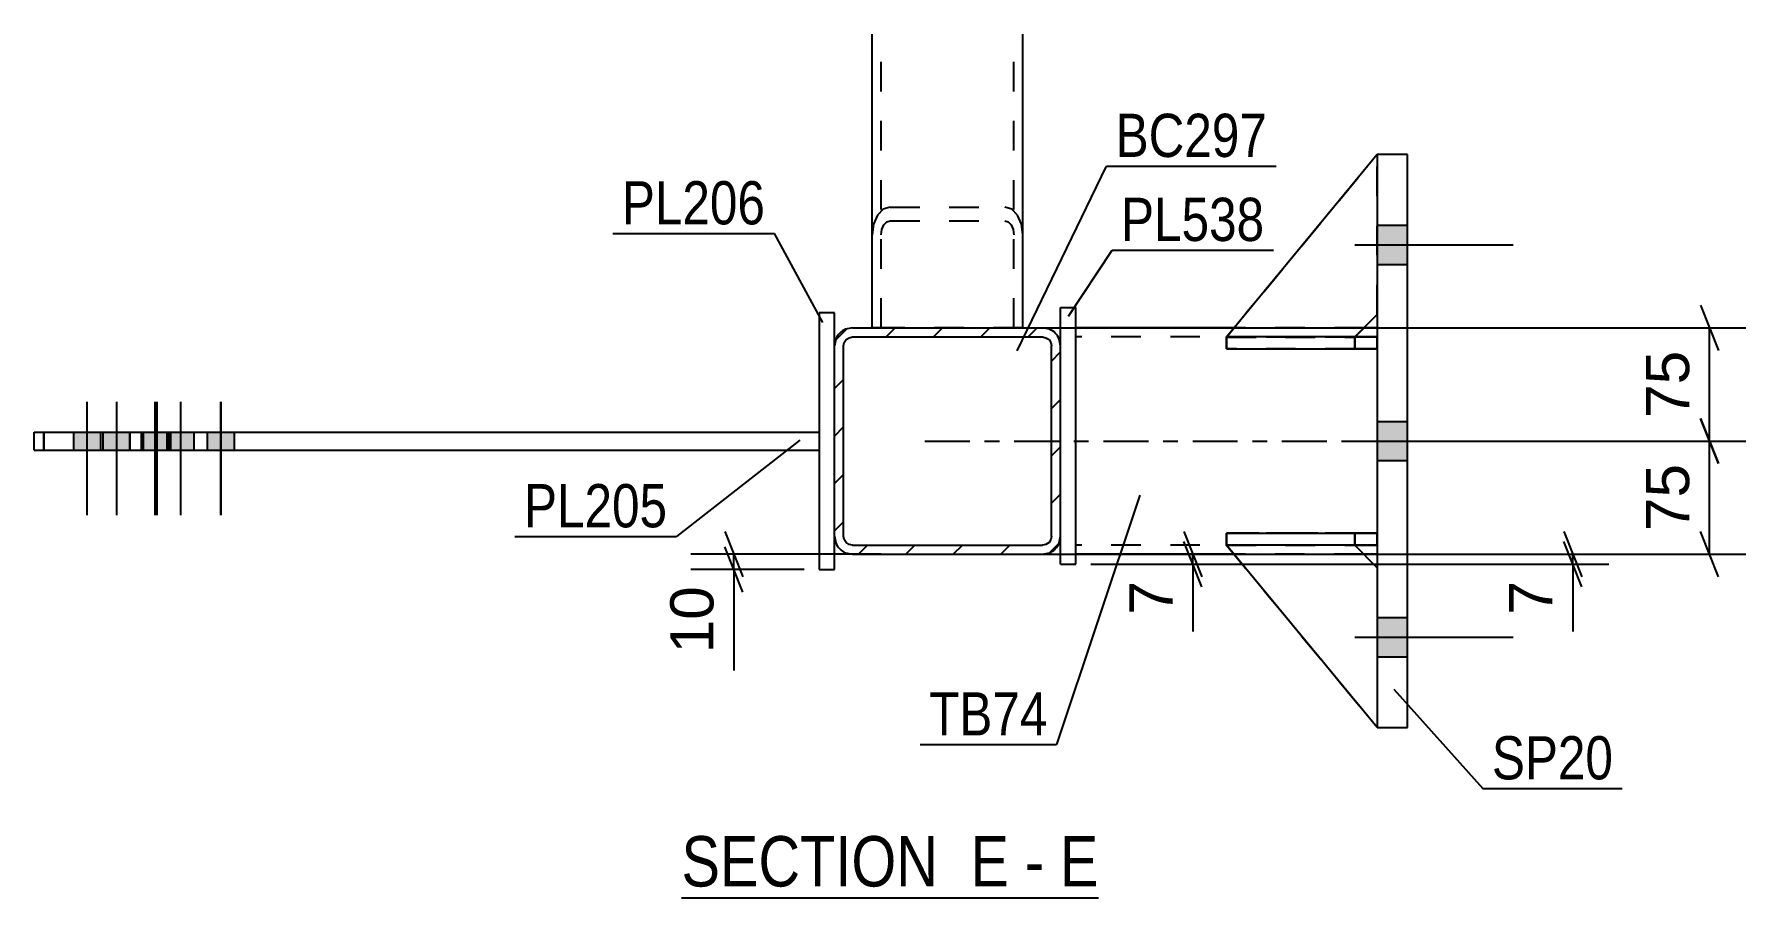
# Model space of a CAD drawing. Header units: millimetres. Extents: x 0 to 1189, y 0 to 841.
# Drawn here: x 955.3 to 1068.8, y 565.4 to 622.6 of the extents above; entities that cross this region are included whole.
import ezdxf

# ---------------------------------------------------------------- set-up
doc = ezdxf.new("R2010")
doc.units = ezdxf.units.MM
doc.linetypes.add('DXK_LINE_DOT2', pattern=[3.9198, 1.9599, -1.9599])
doc.linetypes.add('DXK_LINE_DOT3', pattern=[5.9187, 2.979, -0.9799, 0.9799, -0.9799])
doc.styles.add('Arial', font='ARIAL.TTF', dxfattribs={"height": 0.2})
doc.styles.add('Arial Narrow', font='ARIALN.TTF', dxfattribs={"height": 0.2})

# ---------------------------------------------------------------- blocks, each defined once
blk = doc.blocks.new('Unknown-203770571-14 - 40604')
at = {"color": 6, "linetype": 'Continuous'}
blk.add_line((998.19, 565.36), (1025.84, 565.36), dxfattribs=at)
at = {"color": 0, "linetype": 'Continuous'}
for points in [[(1016.3, 566.11), (1016.3, 569.61), (998.19, 569.61), (998.19, 566.11)], [(1019.91, 566.11), (1019.91, 569.61), (1017.35, 569.61), (1017.35, 566.11)], [(1022.23, 566.11), (1022.23, 569.61), (1020.96, 569.61), (1020.96, 566.11)], [(1025.84, 566.11), (1025.84, 569.61), (1023.28, 569.61), (1023.28, 566.11)]]:
    blk.add_wipeout(points, dxfattribs=at)
at = {"color": 7, "linetype": 'Continuous', "style": 'Arial Narrow'}
for s, p in [('SECTION ', (998.19, 566.11)), ('E', (1017.35, 566.11)), ('E', (1023.28, 566.11)), ('-', (1020.96, 566.11))]:
    blk.add_text(s, height=3.34, dxfattribs=at).set_placement(p)
blk = doc.blocks.new('Part-203770571-40608 - 40604')
at = {"color": 2, "linetype": 'Continuous'}
for p, q in [((1010.83, 603.14), (1010.83, 622.6)), ((1020.83, 603.14), (1020.83, 622.6))]:
    blk.add_line(p, q, dxfattribs=at)
at = {"color": 7, "linetype": 'DXK_LINE_DOT2'}
for p, q in [((1011.43, 603.14), (1011.43, 622.6)), ((1020.23, 603.14), (1020.23, 622.6)), ((1010.93, 603.14), (1010.83, 603.14)), ((1010.83, 603.14), (1010.93, 603.14)), ((1020.83, 603.14), (1010.93, 603.14))]:
    blk.add_line(p, q, dxfattribs=at)
blk = doc.blocks.new('Part-203770571-40605 - 40604')
at = {"color": 7, "linetype": 'DXK_LINE_DOT2'}
for p, q in [((1010.83, 603.14), (1010.83, 622.6)), ((1011.43, 603.14), (1011.43, 622.6)), ((1020.23, 603.14), (1020.23, 622.6)), ((1020.83, 603.14), (1020.83, 622.6)), ((1011.19, 610.61), (1010.93, 610.01)), ((1011.57, 611.01), (1011.19, 610.61)), ((1012.03, 611.15), (1011.57, 611.01)), ((1012.03, 611.15), (1019.63, 611.15)), ((1020.09, 611.01), (1019.63, 611.15)), ((1020.48, 610.61), (1020.09, 611.01)), ((1020.74, 610.01), (1020.48, 610.61)), ((1010.93, 610.01), (1010.83, 609.31)), ((1011.43, 609.31), (1011.48, 609.66)), ((1011.48, 609.66), (1011.61, 609.96)), ((1011.61, 609.96), (1011.8, 610.16)), ((1011.8, 610.16), (1012.03, 610.23)), ((1012.03, 610.23), (1019.63, 610.23)), ((1019.63, 610.23), (1019.86, 610.16)), ((1019.86, 610.16), (1020.06, 609.96)), ((1020.06, 609.96), (1020.19, 609.66)), ((1020.19, 609.66), (1020.23, 609.31)), ((1020.83, 609.31), (1020.74, 610.01)), ((1011.8, 603.14), (1010.83, 603.14)), ((1020.83, 603.14), (1011.8, 603.14))]:
    blk.add_line(p, q, dxfattribs=at)
blk = doc.blocks.new('Part-203770571-40669 - 40604')
at = {"color": 2, "linetype": 'Continuous'}
for p, q in [((1046.33, 614.64), (1044.33, 614.64)), ((1044.33, 614.64), (1044.33, 576.64)), ((1046.33, 576.64), (1046.33, 614.64)), ((1044.33, 576.64), (1046.33, 576.64))]:
    blk.add_line(p, q, dxfattribs=at)
blk = doc.blocks.new('Part-203770571-40645 - 40604')
at = {"color": 2, "linetype": 'Continuous'}
for p, q in [((1008.33, 604.13), (1007.33, 604.13)), ((1007.33, 604.13), (1007.33, 587.13)), ((1008.33, 601.94), (1008.33, 604.13)), ((1008.33, 587.13), (1008.33, 589.34)), ((1007.33, 587.13), (1008.33, 587.13))]:
    blk.add_line(p, q, dxfattribs=at)
at = {"color": 7, "linetype": 'DXK_LINE_DOT2'}
blk.add_line((1008.33, 589.34), (1008.33, 601.94), dxfattribs=at)
blk = doc.blocks.new('Part-203770571-40620 - 40604')
at = {"linetype": 'Continuous'}
h = blk.add_hatch(dxfattribs=at)
h.set_pattern_fill('', scale=0.7, style=0, pattern_type=0)
h.set_pattern_definition([(45, (1022.5932, 588.2319), (-1.57154, 1.57154), [])])
h.paths.add_polyline_path([(1022.13, 588.14), (1022.59, 588.23), (1022.98, 588.49), (1023.24, 588.88), (1023.33, 589.34), (1023.33, 601.94), (1023.24, 602.4), (1022.98, 602.79), (1022.59, 603.05), (1022.13, 603.14), (1009.53, 603.14), (1009.07, 603.05), (1008.69, 602.79), (1008.43, 602.4), (1008.33, 601.94), (1008.33, 589.34), (1008.43, 588.88), (1008.69, 588.49), (1009.07, 588.23), (1009.53, 588.14)])
h.paths.add_polyline_path([(1009.53, 588.74), (1009.3, 588.79), (1009.11, 588.92), (1008.98, 589.11), (1008.93, 589.34), (1008.93, 601.94), (1008.98, 602.17), (1009.11, 602.36), (1009.3, 602.49), (1009.53, 602.54), (1022.13, 602.54), (1022.36, 602.49), (1022.56, 602.36), (1022.69, 602.17), (1022.73, 601.94), (1022.73, 589.34), (1022.69, 589.11), (1022.56, 588.92), (1022.36, 588.79), (1022.13, 588.74)])
at = {"color": 2, "linetype": 'Continuous'}
for p, q in [((1009.53, 603.14), (1009.07, 603.05)), ((1009.53, 603.14), (1022.13, 603.14)), ((1022.59, 603.05), (1022.13, 603.14)), ((1008.43, 602.4), (1008.33, 601.94)), ((1008.33, 589.34), (1008.33, 601.94)), ((1008.93, 601.94), (1008.98, 602.17)), ((1008.93, 589.34), (1008.93, 601.94)), ((1008.98, 602.17), (1009.11, 602.36)), ((1009.11, 602.36), (1009.3, 602.49)), ((1009.3, 602.49), (1009.53, 602.54)), ((1009.53, 602.54), (1022.13, 602.54)), ((1022.13, 602.54), (1022.36, 602.49)), ((1022.36, 602.49), (1022.56, 602.36)), ((1022.56, 602.36), (1022.69, 602.17)), ((1022.69, 602.17), (1022.73, 601.94)), ((1022.73, 589.34), (1022.73, 601.94)), ((1023.33, 601.94), (1023.24, 602.4)), ((1023.33, 589.34), (1023.33, 601.94)), ((1008.33, 589.34), (1008.43, 588.88)), ((1008.98, 589.11), (1008.93, 589.34)), ((1009.11, 588.92), (1008.98, 589.11)), ((1022.69, 589.11), (1022.56, 588.92)), ((1022.73, 589.34), (1022.69, 589.11)), ((1023.24, 588.88), (1023.33, 589.34)), ((1009.07, 588.23), (1009.53, 588.14)), ((1009.3, 588.79), (1009.11, 588.92)), ((1009.53, 588.74), (1009.3, 588.79)), ((1009.53, 588.74), (1022.13, 588.74)), ((1009.53, 588.14), (1022.13, 588.14)), ((1022.36, 588.79), (1022.13, 588.74)), ((1022.13, 588.14), (1022.59, 588.23)), ((1022.56, 588.92), (1022.36, 588.79))]:
    blk.add_line(p, q, dxfattribs=at)
at = {"color": 7, "linetype": 'DXK_LINE_DOT3'}
blk.add_line((1015.83, 595.64), (1015.83, 595.64), dxfattribs=at)
at = {"color": 2, "linetype": 'Continuous'}
for centre, start, end in [((1009.53, 601.94), 112.5, 157.5), ((1022.13, 601.94), 22.5, 67.5), ((1009.53, 589.34), 202.5, 247.5), ((1022.13, 589.34), 292.5, 337.5)]:
    blk.add_arc(centre, 1.2, start, end, dxfattribs=at)
blk = doc.blocks.new('Part-203770571-40667 - 40604')
at = {"color": 2, "linetype": 'Continuous'}
for p, q in [((1034.84, 603.14), (1024.33, 603.14)), ((1044.33, 603.14), (1043.44, 603.14)), ((1034.82, 588.14), (1024.33, 588.14)), ((1044.33, 588.14), (1043.43, 588.14))]:
    blk.add_line(p, q, dxfattribs=at)
at = {"color": 7, "linetype": 'DXK_LINE_DOT2'}
for p, q in [((1024.33, 588.14), (1024.33, 603.14)), ((1043.44, 603.14), (1034.84, 603.14)), ((1044.33, 603.14), (1044.33, 588.14)), ((1044.33, 602.54), (1024.33, 602.54)), ((1044.33, 588.74), (1024.33, 588.74)), ((1043.43, 588.14), (1034.82, 588.14))]:
    blk.add_line(p, q, dxfattribs=at)
at = {"color": 7, "linetype": 'DXK_LINE_DOT3'}
blk.add_line((1014.33, 595.64), (1054.33, 595.64), dxfattribs=at)
blk = doc.blocks.new('Part-203770571-40737 - 40604')
at = {"color": 2, "linetype": 'Continuous'}
for p, q in [((1023.33, 604.48), (1024.33, 604.48)), ((1023.33, 601.94), (1023.33, 604.48)), ((1024.33, 587.48), (1024.33, 604.48)), ((1023.33, 587.48), (1023.33, 589.34)), ((1023.33, 587.48), (1024.33, 587.48))]:
    blk.add_line(p, q, dxfattribs=at)
at = {"color": 7, "linetype": 'DXK_LINE_DOT2'}
for p, q in [((1023.33, 604.48), (1024.33, 604.48)), ((1023.33, 589.34), (1023.33, 601.94)), ((1023.33, 587.48), (1024.33, 587.48))]:
    blk.add_line(p, q, dxfattribs=at)
blk = doc.blocks.new('Part-203770571-40713 - 40604')
at = {"color": 2, "linetype": 'Continuous'}
for p, q in [((955.27, 596.23), (1007.33, 596.23)), ((955.27, 595.03), (955.27, 596.23)), ((955.91, 595.03), (955.91, 596.23)), ((961.6, 596.23), (961.6, 595.03)), ((1007.33, 596.23), (1007.33, 595.03)), ((955.27, 595.03), (1007.33, 595.03))]:
    blk.add_line(p, q, dxfattribs=at)
at = {"color": 7, "linetype": 'DXK_LINE_DOT2'}
for p, q in [((955.92, 595.03), (955.92, 596.23)), ((961.6, 595.03), (961.6, 596.23))]:
    blk.add_line(p, q, dxfattribs=at)
blk = doc.blocks.new('Part-203770571-40738 - 40604')
at = {"color": 7, "linetype": 'DXK_LINE_DOT2'}
for p, q in [((1034.33, 588.73), (1042.83, 588.73)), ((1044.33, 576.64), (1034.33, 588.73)), ((1034.33, 588.73), (1034.33, 588.73)), ((1042.83, 588.73), (1034.33, 588.73)), ((1034.33, 588.73), (1044.33, 576.64)), ((1042.83, 588.73), (1044.33, 587.23)), ((1042.83, 588.73), (1042.83, 588.73)), ((1042.83, 588.73), (1044.33, 587.23)), ((1044.33, 587.23), (1044.33, 576.64))]:
    blk.add_line(p, q, dxfattribs=at)
blk = doc.blocks.new('Part-203770571-40739 - 40604')
at = {"color": 2, "linetype": 'Continuous'}
for p, q in [((1034.33, 588.73), (1034.33, 588.73)), ((1042.83, 588.73), (1034.33, 588.73)), ((1044.33, 576.64), (1034.33, 588.73)), ((1042.83, 588.73), (1042.83, 588.73)), ((1042.83, 588.73), (1044.33, 587.23))]:
    blk.add_line(p, q, dxfattribs=at)
at = {"color": 7, "linetype": 'DXK_LINE_DOT2'}
for p, q in [((1034.33, 588.73), (1042.83, 588.73)), ((1044.33, 576.64), (1034.33, 588.73)), ((1042.83, 588.73), (1044.33, 587.23)), ((1044.33, 587.23), (1044.33, 576.64))]:
    blk.add_line(p, q, dxfattribs=at)
blk = doc.blocks.new('Part-203770571-40740 - 40604')
at = {"color": 7, "linetype": 'DXK_LINE_DOT2'}
for p, q in [((1044.33, 614.64), (1034.33, 602.53)), ((1034.33, 602.53), (1044.33, 614.64)), ((1044.33, 604.03), (1044.33, 614.64)), ((1042.83, 602.53), (1044.33, 604.03)), ((1042.83, 602.53), (1044.33, 604.03)), ((1034.33, 602.53), (1042.83, 602.53)), ((1034.33, 602.53), (1034.33, 602.53)), ((1042.83, 602.53), (1034.33, 602.53)), ((1042.83, 602.53), (1042.83, 602.53))]:
    blk.add_line(p, q, dxfattribs=at)
blk = doc.blocks.new('Part-203770571-40741 - 40604')
at = {"color": 2, "linetype": 'Continuous'}
for p, q in [((1044.33, 614.64), (1034.33, 602.53)), ((1044.33, 614.64), (1044.33, 614.64)), ((1044.33, 614.64), (1044.33, 614.64)), ((1042.84, 602.54), (1044.33, 604.03)), ((1035.58, 602.53), (1034.33, 602.53)), ((1034.33, 602.53), (1034.33, 602.53))]:
    blk.add_line(p, q, dxfattribs=at)
at = {"color": 7, "linetype": 'DXK_LINE_DOT2'}
for p, q in [((1044.33, 614.64), (1034.33, 602.53)), ((1044.33, 604.03), (1044.33, 614.64)), ((1042.83, 602.53), (1044.33, 604.03)), ((1042.83, 602.53), (1034.33, 602.53)), ((1042.83, 602.53), (1035.58, 602.53)), ((1042.83, 602.53), (1042.84, 602.54)), ((1042.83, 602.53), (1042.83, 602.53))]:
    blk.add_line(p, q, dxfattribs=at)
blk = doc.blocks.new('Part-203770571-40742 - 40604')
at = {"color": 7, "linetype": 'DXK_LINE_DOT2'}
for p, q in [((1034.33, 588.74), (1034.33, 589.54)), ((1034.33, 589.54), (1042.83, 589.54)), ((1044.33, 589.54), (1034.33, 589.54)), ((1042.83, 588.74), (1042.83, 589.54)), ((1042.83, 589.54), (1044.33, 589.54)), ((1044.33, 588.74), (1044.33, 589.54)), ((1044.33, 588.74), (1044.33, 589.54)), ((1044.33, 589.54), (1044.33, 589.54)), ((1042.83, 588.74), (1034.33, 588.74)), ((1034.33, 588.74), (1044.33, 588.74)), ((1044.33, 588.74), (1042.83, 588.74)), ((1044.33, 588.74), (1044.33, 588.74))]:
    blk.add_line(p, q, dxfattribs=at)
blk = doc.blocks.new('Part-203770571-40743 - 40604')
at = {"color": 7, "linetype": 'DXK_LINE_DOT2'}
for p, q in [((1034.33, 601.74), (1034.33, 602.54)), ((1034.33, 602.54), (1042.83, 602.54)), ((1044.33, 602.54), (1034.33, 602.54)), ((1042.83, 601.74), (1034.33, 601.74)), ((1034.33, 601.74), (1044.33, 601.74)), ((1042.83, 601.74), (1042.83, 602.54)), ((1042.83, 602.54), (1044.33, 602.54)), ((1044.33, 601.74), (1042.83, 601.74)), ((1044.33, 601.74), (1044.33, 602.54)), ((1044.33, 601.74), (1044.33, 602.54)), ((1044.33, 602.54), (1044.33, 602.54)), ((1044.33, 601.74), (1044.33, 601.74))]:
    blk.add_line(p, q, dxfattribs=at)
blk = doc.blocks.new('Part-203770571-40744 - 40604')
at = {"color": 2, "linetype": 'Continuous'}
for p, q in [((1034.33, 589.54), (1044.33, 589.54)), ((1034.33, 589.54), (1034.33, 588.74)), ((1044.33, 589.54), (1044.33, 589.54)), ((1044.33, 588.74), (1044.33, 589.54)), ((1044.33, 588.74), (1034.33, 588.74))]:
    blk.add_line(p, q, dxfattribs=at)
at = {"color": 7, "linetype": 'DXK_LINE_DOT2'}
for p, q in [((1042.83, 589.54), (1034.33, 589.54)), ((1044.33, 589.54), (1042.83, 589.54)), ((1042.83, 589.54), (1042.83, 588.74)), ((1044.33, 589.54), (1044.33, 589.54)), ((1034.33, 588.74), (1042.83, 588.74)), ((1042.83, 588.74), (1044.33, 588.74))]:
    blk.add_line(p, q, dxfattribs=at)
blk = doc.blocks.new('Part-203770571-40745 - 40604')
at = {"color": 2, "linetype": 'Continuous'}
for p, q in [((1034.34, 602.54), (1034.33, 602.54)), ((1034.33, 602.54), (1034.33, 601.74)), ((1034.33, 601.74), (1044.33, 601.74)), ((1044.33, 602.54), (1035.58, 602.54)), ((1044.33, 602.54), (1044.33, 602.54)), ((1044.33, 602.54), (1044.33, 601.74))]:
    blk.add_line(p, q, dxfattribs=at)
at = {"color": 7, "linetype": 'DXK_LINE_DOT2'}
for p, q in [((1034.33, 601.74), (1042.83, 601.74)), ((1035.58, 602.54), (1034.34, 602.54)), ((1042.83, 602.54), (1034.34, 602.54)), ((1042.83, 602.54), (1044.33, 602.54)), ((1042.83, 602.54), (1042.83, 601.74)), ((1042.83, 601.74), (1044.33, 601.74)), ((1044.33, 602.54), (1044.33, 602.54))]:
    blk.add_line(p, q, dxfattribs=at)
blk = doc.blocks.new('Bolt-203770571-40784 - 40604')
at = {"linetype": 'Continuous'}
for points in [[(1046.33, 607.34), (1046.33, 609.94), (1044.33, 609.94), (1044.33, 607.34)], [(1046.33, 607.34), (1046.33, 609.94), (1044.33, 609.94), (1044.33, 607.34)], [(1046.33, 607.34), (1046.33, 609.94), (1044.33, 609.94), (1044.33, 607.34)], [(1046.33, 594.34), (1046.33, 596.94), (1044.33, 596.94), (1044.33, 594.34)], [(1046.33, 594.34), (1046.33, 596.94), (1044.33, 596.94), (1044.33, 594.34)], [(1046.33, 581.34), (1046.33, 583.94), (1044.33, 583.94), (1044.33, 581.34)], [(1046.33, 581.34), (1046.33, 583.94), (1044.33, 583.94), (1044.33, 581.34)], [(1046.33, 581.34), (1046.33, 583.94), (1044.33, 583.94), (1044.33, 581.34)]]:
    blk.add_hatch(color=1, dxfattribs=at).paths.add_polyline_path(points)
at = {"color": 1, "linetype": 'Continuous'}
for p, q in [((1044.33, 609.94), (1046.33, 609.94)), ((1044.33, 609.94), (1046.33, 609.94)), ((1044.33, 609.94), (1046.33, 609.94)), ((1042.83, 608.64), (1053.33, 608.64)), ((1042.83, 608.64), (1053.33, 608.64)), ((1042.83, 608.64), (1053.33, 608.64)), ((1044.33, 607.34), (1046.33, 607.34)), ((1044.33, 607.34), (1046.33, 607.34)), ((1044.33, 607.34), (1046.33, 607.34)), ((1044.33, 596.94), (1046.33, 596.94)), ((1044.33, 596.94), (1046.33, 596.94)), ((1042.83, 595.64), (1053.33, 595.64)), ((1042.83, 595.64), (1053.33, 595.64)), ((1044.33, 594.34), (1046.33, 594.34)), ((1044.33, 594.34), (1046.33, 594.34)), ((1044.33, 583.94), (1046.33, 583.94)), ((1044.33, 583.94), (1046.33, 583.94)), ((1044.33, 583.94), (1046.33, 583.94)), ((1042.83, 582.64), (1053.33, 582.64)), ((1042.83, 582.64), (1053.33, 582.64)), ((1042.83, 582.64), (1053.33, 582.64)), ((1044.33, 581.34), (1046.33, 581.34)), ((1044.33, 581.34), (1046.33, 581.34)), ((1044.33, 581.34), (1046.33, 581.34))]:
    blk.add_line(p, q, dxfattribs=at)
blk = doc.blocks.new('Bolt-203770571-40836 - 40604')
at = {"linetype": 'Continuous'}
for points in [[(961.62, 596.23), (959.82, 596.23), (959.82, 595.03), (961.62, 595.03)], [(964.3, 596.23), (962.5, 596.23), (962.5, 595.03), (964.3, 595.03)], [(965.86, 596.23), (964.06, 596.23), (964.06, 595.03), (965.86, 595.03)], [(968.54, 596.23), (966.74, 596.23), (966.74, 595.03), (968.54, 595.03)]]:
    blk.add_hatch(color=1, dxfattribs=at).paths.add_polyline_path(points)
at = {"color": 1, "linetype": 'Continuous'}
for p, q in [((960.72, 598.23), (960.72, 590.73)), ((963.4, 598.23), (963.4, 590.73)), ((964.96, 598.23), (964.96, 590.73)), ((967.64, 598.23), (967.64, 590.73)), ((959.82, 596.23), (959.82, 595.03)), ((961.62, 596.23), (961.62, 595.03)), ((962.5, 596.23), (962.5, 595.03)), ((964.06, 596.23), (964.06, 595.03)), ((964.3, 596.23), (964.3, 595.03)), ((965.86, 596.23), (965.86, 595.03)), ((966.74, 596.23), (966.74, 595.03)), ((968.54, 596.23), (968.54, 595.03))]:
    blk.add_line(p, q, dxfattribs=at)
blk = doc.blocks.new('Bolt-203770571-40837 - 40604')
at = {"linetype": 'Continuous'}
for points in [[(959.67, 596.23), (957.87, 596.23), (957.87, 595.03), (959.67, 595.03)], [(959.67, 596.23), (957.87, 596.23), (957.87, 595.03), (959.67, 595.03)], [(964.17, 596.23), (962.37, 596.23), (962.37, 595.03), (964.17, 595.03)], [(964.17, 596.23), (962.37, 596.23), (962.37, 595.03), (964.17, 595.03)]]:
    blk.add_hatch(color=1, dxfattribs=at).paths.add_polyline_path(points)
at = {"color": 1, "linetype": 'Continuous'}
for p, q in [((958.77, 598.23), (958.77, 590.73)), ((958.77, 598.23), (958.77, 590.73)), ((963.27, 598.23), (963.27, 590.73)), ((963.27, 598.23), (963.27, 590.73)), ((957.87, 596.23), (957.87, 595.03)), ((957.87, 596.23), (957.87, 595.03)), ((959.67, 596.23), (959.67, 595.03)), ((959.67, 596.23), (959.67, 595.03)), ((962.37, 596.23), (962.37, 595.03)), ((962.37, 596.23), (962.37, 595.03)), ((964.17, 596.23), (964.17, 595.03)), ((964.17, 596.23), (964.17, 595.03))]:
    blk.add_line(p, q, dxfattribs=at)
blk = doc.blocks.new('Bolt-203770571-40838 - 40604')
at = {"linetype": 'Continuous'}
for points in [[(961.62, 596.23), (959.82, 596.23), (959.82, 595.03), (961.62, 595.03)], [(964.29, 596.23), (962.49, 596.23), (962.49, 595.03), (964.29, 595.03)], [(965.86, 596.23), (964.06, 596.23), (964.06, 595.03), (965.86, 595.03)], [(968.53, 596.23), (966.73, 596.23), (966.73, 595.03), (968.53, 595.03)]]:
    blk.add_hatch(color=1, dxfattribs=at).paths.add_polyline_path(points)
at = {"color": 1, "linetype": 'Continuous'}
for p, q in [((960.72, 598.23), (960.72, 590.73)), ((963.39, 598.23), (963.39, 590.73)), ((964.96, 598.23), (964.96, 590.73)), ((967.63, 598.23), (967.63, 590.73)), ((959.82, 596.23), (959.82, 595.03)), ((961.62, 596.23), (961.62, 595.03)), ((962.49, 596.23), (962.49, 595.03)), ((964.06, 596.23), (964.06, 595.03)), ((964.29, 596.23), (964.29, 595.03)), ((965.86, 596.23), (965.86, 595.03)), ((966.73, 596.23), (966.73, 595.03)), ((968.53, 596.23), (968.53, 595.03))]:
    blk.add_line(p, q, dxfattribs=at)
blk = doc.blocks.new('StraightDimension-203770571-40997 - 40604')
at = {"color": 7, "linetype": 'Continuous'}
for p, q in [((1056.69, 589.64), (1057.89, 586.64)), ((1045.33, 588.14), (1059.69, 588.14)), ((1057.89, 585.98), (1056.69, 588.98)), ((1057.29, 587.48), (1057.29, 588.14)), ((1025.33, 587.48), (1059.69, 587.48)), ((1057.29, 587.48), (1057.29, 583.01)), ((1057.29, 587.48), (1057.29, 583.01))]:
    blk.add_line(p, q, dxfattribs=at)
at = {"color": 0}
blk.add_wipeout([(1056.54, 586.95), (1052.34, 586.95), (1052.34, 583.53), (1056.54, 583.53)], dxfattribs=at)
at = {"color": 3, "style": 'Arial'}
blk.add_text('7', height=2.87, rotation=90.0002, dxfattribs=at).set_placement((1055.94, 584.13))
blk = doc.blocks.new('StraightDimension-203770571-40985 - 40604')
at = {"color": 7, "linetype": 'Continuous'}
for p, q in [((1031.5, 589.64), (1032.7, 586.64)), ((1021.56, 588.14), (1034.5, 588.14)), ((1032.7, 585.98), (1031.5, 588.98)), ((1032.1, 587.48), (1032.1, 588.14)), ((1025.33, 587.48), (1034.5, 587.48)), ((1032.1, 587.48), (1032.1, 583.01)), ((1032.1, 587.48), (1032.1, 583.01))]:
    blk.add_line(p, q, dxfattribs=at)
at = {"color": 0}
blk.add_wipeout([(1031.35, 586.95), (1027.15, 586.95), (1027.15, 583.53), (1031.35, 583.53)], dxfattribs=at)
at = {"color": 3, "style": 'Arial'}
blk.add_text('7', height=2.87, rotation=90.0002, dxfattribs=at).set_placement((1030.75, 584.13))
blk = doc.blocks.new('StraightDimension-203770571-41009 - 40604')
at = {"color": 7, "linetype": 'Continuous'}
for p, q in [((1065.76, 604.64), (1066.96, 601.64)), ((1022.15, 603.14), (1068.76, 603.14)), ((1066.36, 595.64), (1066.36, 603.14)), ((1066.96, 594.14), (1065.76, 597.14)), ((1047.33, 595.64), (1068.76, 595.64))]:
    blk.add_line(p, q, dxfattribs=at)
at = {"color": 0}
blk.add_wipeout([(1065.61, 602.21), (1061.41, 602.21), (1061.41, 596.57), (1065.61, 596.57)], dxfattribs=at)
at = {"color": 3, "style": 'Arial'}
blk.add_text('75', height=2.865, rotation=90.0002, dxfattribs=at).set_placement((1065.01, 597.17))
blk = doc.blocks.new('StraightDimension-203770571-41010 - 40604')
at = {"color": 7, "linetype": 'Continuous'}
for p, q in [((1065.76, 597.14), (1066.96, 594.14)), ((1047.33, 595.64), (1068.76, 595.64)), ((1066.36, 588.14), (1066.36, 595.64)), ((1066.96, 586.64), (1065.76, 589.64)), ((1021.83, 588.14), (1068.76, 588.14))]:
    blk.add_line(p, q, dxfattribs=at)
at = {"color": 0}
blk.add_wipeout([(1065.61, 594.71), (1061.41, 594.71), (1061.41, 589.07), (1065.61, 589.07)], dxfattribs=at)
at = {"color": 3, "style": 'Arial'}
blk.add_text('75', height=2.865, rotation=90.0002, dxfattribs=at).set_placement((1065.01, 589.67))
blk = doc.blocks.new('StraightDimension-203770571-41086 - 40604')
at = {"color": 7, "linetype": 'Continuous'}
for p, q in [((1001.06, 589.64), (1002.26, 586.64)), ((1011.42, 588.14), (998.81, 588.14)), ((1002.26, 585.63), (1001.06, 588.63)), ((1001.66, 587.13), (1001.66, 588.14)), ((1006.33, 587.13), (998.81, 587.13)), ((1001.66, 587.13), (1001.66, 580.43)), ((1001.66, 587.13), (1001.66, 580.43))]:
    blk.add_line(p, q, dxfattribs=at)
at = {"color": 0}
blk.add_wipeout([(1000.91, 586.61), (996.71, 586.61), (996.71, 580.96), (1000.91, 580.96)], dxfattribs=at)
at = {"color": 3, "style": 'Arial'}
blk.add_text('10', height=2.865, rotation=90.0002, dxfattribs=at).set_placement((1000.31, 581.56))
blk = doc.blocks.new('Mark-203770571-41060 - 40604')
at = {"color": 30, "linetype": 'Continuous'}
for p, q in [((1045.42, 579.19), (1051.33, 572.61)), ((1051.33, 572.61), (1060.57, 572.61))]:
    blk.add_line(p, q, dxfattribs=at)
at = {"color": 0}
blk.add_wipeout([(1059.97, 573.21), (1059.97, 576.21), (1051.93, 576.21), (1051.93, 573.21)], dxfattribs=at)
blk.add_wipeout([(1059.97, 573.21), (1059.97, 576.21), (1051.93, 576.21), (1051.93, 573.21)], dxfattribs=at)
at = {"color": 3, "style": 'Arial Narrow'}
blk.add_text('SP20', height=2.863, dxfattribs=at).set_placement((1051.93, 573.21))
blk = doc.blocks.new('Mark-203770571-41053 - 40604')
at = {"color": 30, "linetype": 'Continuous'}
for p, q in [((1023.85, 603.92), (1026.74, 608.3)), ((1026.74, 608.3), (1037.44, 608.3))]:
    blk.add_line(p, q, dxfattribs=at)
at = {"color": 0}
blk.add_wipeout([(1036.84, 608.9), (1036.84, 611.9), (1027.34, 611.9), (1027.34, 608.9)], dxfattribs=at)
blk.add_wipeout([(1036.84, 608.9), (1036.84, 611.9), (1027.34, 611.9), (1027.34, 608.9)], dxfattribs=at)
at = {"color": 3, "style": 'Arial Narrow'}
blk.add_text('PL538', height=2.863, dxfattribs=at).set_placement((1027.34, 608.9))
blk = doc.blocks.new('Mark-203770571-41078 - 40604')
at = {"color": 30, "linetype": 'Continuous'}
for p in [(993.64, 609.4), (1007.56, 603.49)]:
    blk.add_line(p, (1004.35, 609.4), dxfattribs=at)
at = {"color": 0}
blk.add_wipeout([(1003.75, 610), (1003.75, 613), (994.24, 613), (994.24, 610)], dxfattribs=at)
blk.add_wipeout([(1003.75, 610), (1003.75, 613), (994.24, 613), (994.24, 610)], dxfattribs=at)
at = {"color": 3, "style": 'Arial Narrow'}
blk.add_text('PL206', height=2.863, dxfattribs=at).set_placement((994.24, 610))
blk = doc.blocks.new('Mark-203770571-41036 - 40604')
at = {"color": 30, "linetype": 'Continuous'}
for p in [(1006.04, 595.7), (987.15, 589.32)]:
    blk.add_line(p, (997.85, 589.32), dxfattribs=at)
at = {"color": 0}
blk.add_wipeout([(997.25, 589.92), (997.25, 592.92), (987.75, 592.92), (987.75, 589.92)], dxfattribs=at)
blk.add_wipeout([(997.25, 589.92), (997.25, 592.92), (987.75, 592.92), (987.75, 589.92)], dxfattribs=at)
at = {"color": 3, "style": 'Arial Narrow'}
blk.add_text('PL205', height=2.863, dxfattribs=at).set_placement((987.75, 589.92))
blk = doc.blocks.new('Mark-203770571-41044 - 40604')
at = {"color": 30, "linetype": 'Continuous'}
for p, q in [((1020.44, 601.61), (1026.38, 613.87)), ((1026.38, 613.87), (1037.62, 613.87))]:
    blk.add_line(p, q, dxfattribs=at)
at = {"color": 0}
blk.add_wipeout([(1037.02, 614.47), (1037.02, 617.47), (1026.98, 617.47), (1026.98, 614.47)], dxfattribs=at)
blk.add_wipeout([(1037.02, 614.47), (1037.02, 617.47), (1026.98, 617.47), (1026.98, 614.47)], dxfattribs=at)
at = {"color": 3, "style": 'Arial Narrow'}
blk.add_text('BC297', height=2.863, dxfattribs=at).set_placement((1026.98, 614.47))
blk = doc.blocks.new('Mark-203770571-41067 - 40604')
at = {"color": 30, "linetype": 'Continuous'}
for p in [(1028.59, 592.04), (1014.01, 575.52)]:
    blk.add_line(p, (1023.06, 575.52), dxfattribs=at)
at = {"color": 0}
blk.add_wipeout([(1022.46, 576.12), (1022.46, 579.12), (1014.61, 579.12), (1014.61, 576.12)], dxfattribs=at)
blk.add_wipeout([(1022.46, 576.12), (1022.46, 579.12), (1014.61, 579.12), (1014.61, 576.12)], dxfattribs=at)
at = {"color": 3, "style": 'Arial Narrow'}
blk.add_text('TB74', height=2.863, dxfattribs=at).set_placement((1014.61, 576.12))

msp = doc.modelspace()

# ---------------------------------------------------------------- block references
for name in ['Part-203770571-40608 - 40604', 'Part-203770571-40605 - 40604', 'Part-203770571-40740 - 40604', 'Part-203770571-40741 - 40604', 'Part-203770571-40669 - 40604', 'Bolt-203770571-40784 - 40604', 'Part-203770571-40645 - 40604', 'Part-203770571-40737 - 40604', 'Part-203770571-40620 - 40604', 'Part-203770571-40667 - 40604', 'Part-203770571-40743 - 40604', 'Part-203770571-40745 - 40604', 'Bolt-203770571-40837 - 40604', 'Bolt-203770571-40836 - 40604', 'Bolt-203770571-40838 - 40604', 'Part-203770571-40713 - 40604', 'Part-203770571-40742 - 40604', 'Part-203770571-40744 - 40604', 'Part-203770571-40738 - 40604', 'Part-203770571-40739 - 40604', 'Unknown-203770571-14 - 40604']:
    msp.add_blockref(name, (0, 0))

# ---------------------------------------------------------------- next in the draw order: block references
for name in ['Mark-203770571-41078 - 40604', 'StraightDimension-203770571-41009 - 40604', 'StraightDimension-203770571-41086 - 40604', 'StraightDimension-203770571-40997 - 40604', 'Mark-203770571-41060 - 40604']:
    msp.add_blockref(name, (0, 0))

# ---------------------------------------------------------------- next in the draw order: block references
for name in ['Mark-203770571-41053 - 40604', 'Mark-203770571-41036 - 40604', 'StraightDimension-203770571-40985 - 40604']:
    msp.add_blockref(name, (0, 0))

# ---------------------------------------------------------------- next in the draw order: block references
for name in ['Mark-203770571-41044 - 40604', 'StraightDimension-203770571-41010 - 40604']:
    msp.add_blockref(name, (0, 0))

# ---------------------------------------------------------------- next in the draw order: block references
msp.add_blockref('Mark-203770571-41067 - 40604', (0, 0))

doc.saveas('drawing.dxf')
